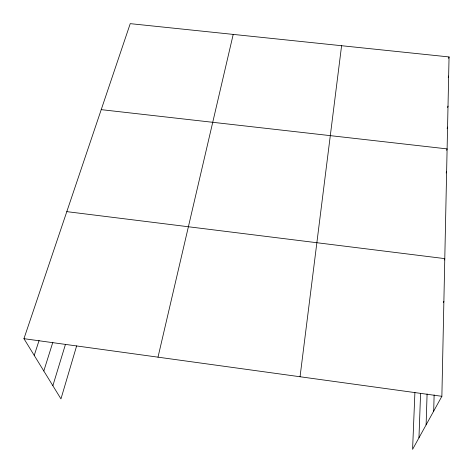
<?xml version="1.0" encoding="UTF-8"?>
<svg xmlns="http://www.w3.org/2000/svg" width="473" height="473" viewBox="0 0 473 473"><rect width="100%" height="100%" fill="white"/><g stroke="black" fill="none" stroke-linecap="round" stroke-linejoin="round"><path stroke-width="0.71" d="M414.904 392.543L412.586 449.35L441.871 396.303L449.054 56.937L130.235 23.65L23.946 338.68L60.958 398.887L76.638 345.905M433.694 411.114L434.131 394.908M426.108 424.855L427.095 393.891M418.954 437.809L420.586 393.388M300.048 376.745L341.589 45.715M158.006 357.162L233.213 34.399M448.664 58.333L449.054 56.937M448.25 77.436L448.652 76.058M447.594 107.489L448.014 106.1M52.858 385.72L65.445 344.421M447.145 128.455L447.57 127.083M43.806 370.986L52.834 342.304M34.227 355.406L39.093 340.454M446.66 150.284L447.109 148.894L101.222 109.647M446.175 172.935L446.63 171.575M444.248 259.979L444.786 258.619L66.805 211.638M443.307 302.685L443.881 301.366M23.946 338.68L441.871 396.303"/></g></svg>
